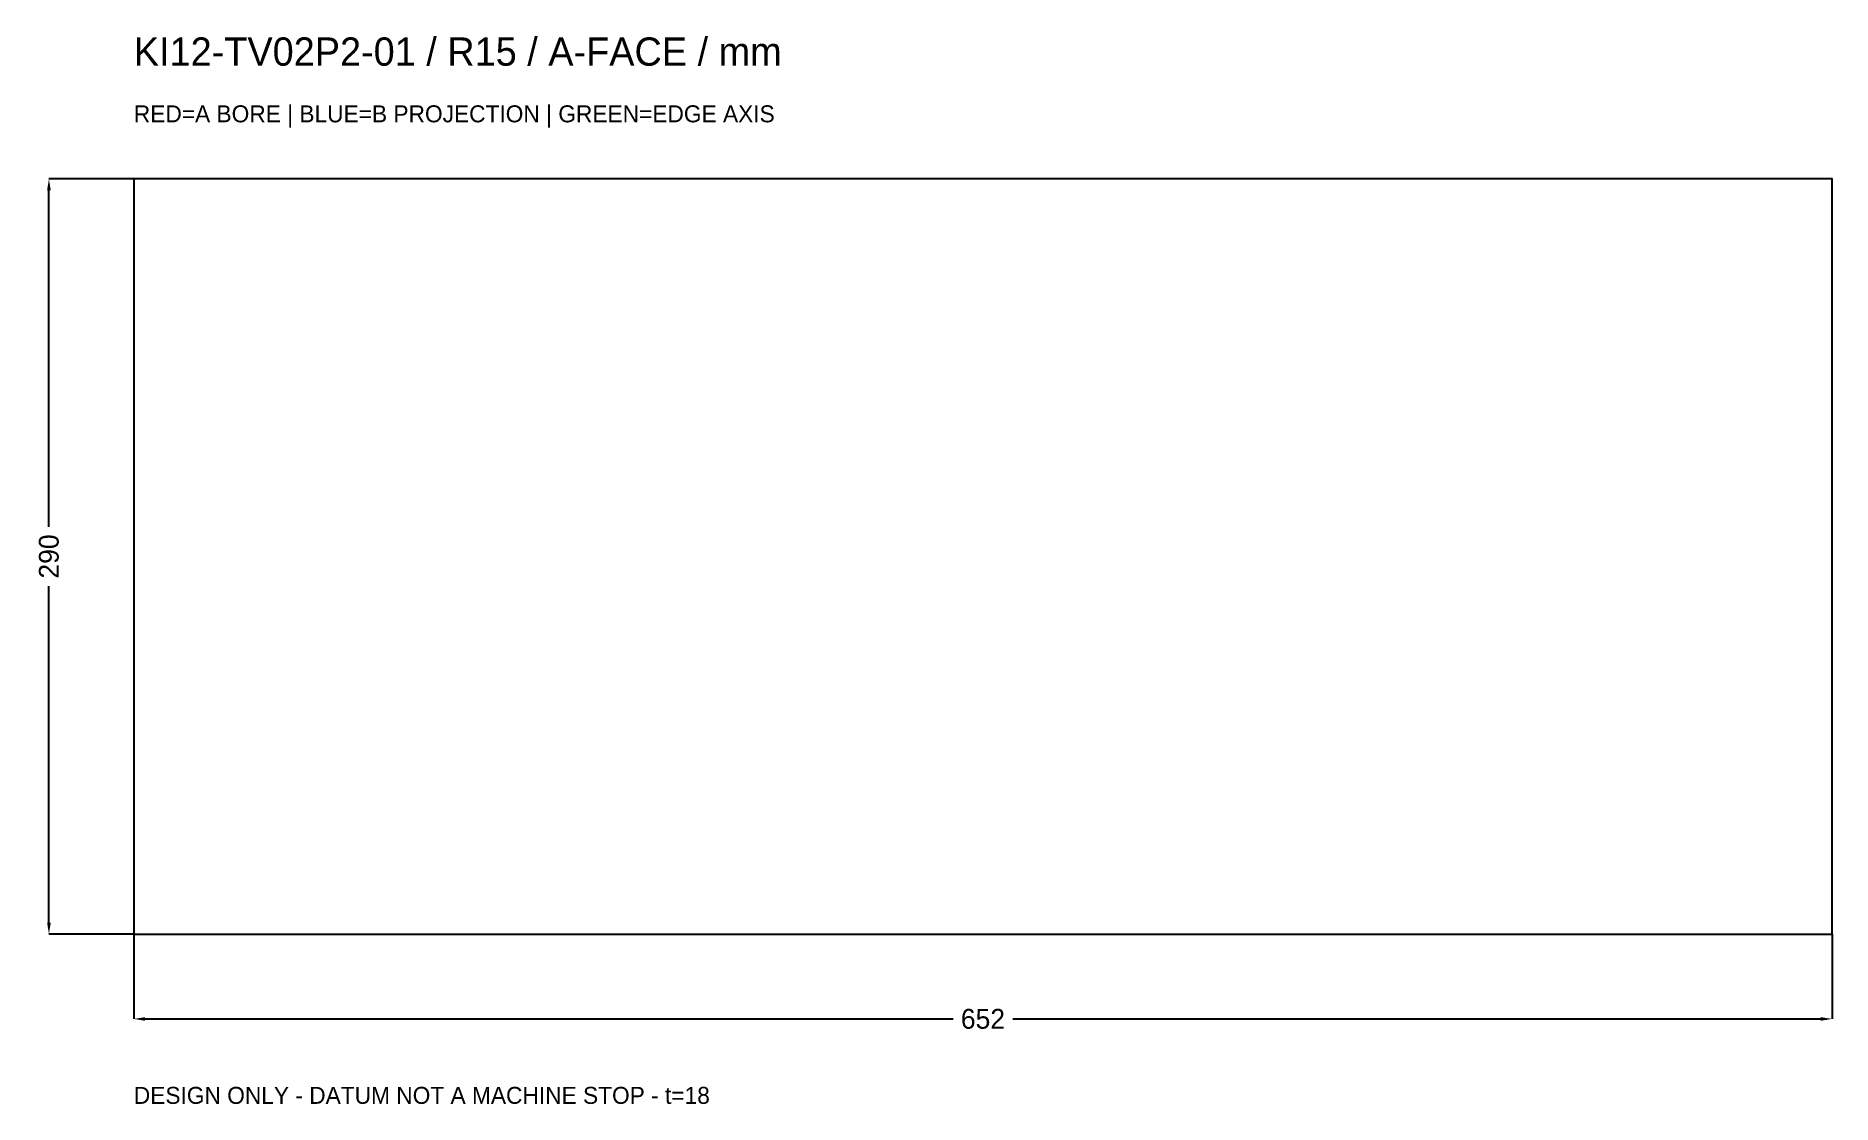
# Model space of a CAD drawing. Header units: millimetres. Extents: x -38 to 652, y -65 to 345.
import ezdxf

# ---------------------------------------------------------------- set-up
doc = ezdxf.new("R2010")
doc.units = ezdxf.units.MM
doc.layers.add('CONTOUR', color=7, linetype='Continuous')
doc.layers.add('TEXT', color=7, linetype='Continuous')
doc.dimstyles.get("Standard").update_dxf_attribs({"dimtxt": 2.5, "dimasz": 2.5, "dimexe": 1.25, "dimexo": 0.625, "dimtad": 1, "dimcen": 2.5, "dimazin": 3, "dimtfac": 1, "dimtmove": 0, "dimatfit": 3})

# ---------------------------------------------------------------- blocks, each defined once
blk = doc.blocks.new('_CLOSEDFILLED')
at = {"color": 0, "linetype": 'BYBLOCK'}
blk.add_solid([(-1, 0.16), (0, 0), (-1, -0.16)], dxfattribs=at)
blk = doc.blocks.new('*D1')
at = {"color": 2}
for p, q in [((0, 0), (0, -32.6)), ((652, 0), (652, -32.6)), ((4.35, -32.6), (314.59, -32.6)), ((337.41, -32.6), (647.65, -32.6))]:
    blk.add_line(p, q, dxfattribs=at)
at = {"layer": 'Defpoints'}
for p in [(0, 0), (652, 0), (0, -32.6)]:
    blk.add_point(p, dxfattribs=at)
at = {"color": 2, "xscale": 4.346666666666667, "yscale": 4.346666666666667, "rotation": 180}
blk.add_blockref('_CLOSEDFILLED', (0, -32.6), dxfattribs=at)
at = {"color": 2, "xscale": 4.346666666666667, "yscale": 4.346666666666667}
blk.add_blockref('_CLOSEDFILLED', (652, -32.6), dxfattribs=at)
at = {"color": 7, "insert": (326, -32.6), "char_height": 7.607, "attachment_point": 5}
blk.add_mtext('652', dxfattribs=at)
blk = doc.blocks.new('*D2')
at = {"color": 2}
for p, q in [((0, 290), (-32.6, 290)), ((-32.6, 156.41), (-32.6, 285.65)), ((-32.6, 4.35), (-32.6, 133.59)), ((0, 0), (-32.6, 0))]:
    blk.add_line(p, q, dxfattribs=at)
at = {"layer": 'Defpoints'}
for p in [(0, 290), (-32.6, 0), (0, 0)]:
    blk.add_point(p, dxfattribs=at)
at = {"color": 2, "xscale": 4.346666666666667, "yscale": 4.346666666666667}
for p, rotation in [((-32.6, 290), 90), ((-32.6, 0), 270)]:
    blk.add_blockref('_CLOSEDFILLED', p, dxfattribs=dict(at, rotation=rotation))
at = {"color": 7, "insert": (-32.6, 145), "char_height": 7.607, "attachment_point": 5, "rotation": 90}
blk.add_mtext('290', dxfattribs=at)

msp = doc.modelspace()

# ---------------------------------------------------------------- linework, layer by layer
at = {"layer": 'CONTOUR'}
msp.add_lwpolyline([(0, 0), (652, 0), (652, 290), (0, 290)], close=True, dxfattribs=at)

# ---------------------------------------------------------------- texts
at = {"layer": 'TEXT'}
for s, height, p in [('KI12-TV02P2-01 / R15 / A-FACE / mm', 10.86667, (0, 333.467)), ('RED=A BORE | BLUE=B PROJECTION | GREEN=EDGE AXIS', 6.52, (0, 311.733)), ('DESIGN ONLY - DATUM NOT A MACHINE STOP - t=18', 6.52, (0, -65.2))]:
    msp.add_text(s, height=height, dxfattribs=at).set_placement(p)

# ---------------------------------------------------------------- dimensions: what is measured, and where the dimension line sits
dim = msp.add_linear_dim(base=(-32.6, 0), p1=(0, 0), p2=(0, 290), angle=90, dimstyle='Standard', override={"dimtxt": 7.606667, "dimasz": 4.346667, "dimdec": 2, "dimclrd": 2, "dimclre": 2, "dimclrt": 7})
dim.commit()
dim.dimension.update_dxf_attribs({"geometry": '*D2', "text_midpoint": (-32.6, 145)})
dim = msp.add_linear_dim(base=(0, -32.6), p1=(0, 0), p2=(652, 0), dimstyle='Standard', override={"dimtxt": 7.606667, "dimasz": 4.346667, "dimdec": 2, "dimclrd": 2, "dimclre": 2, "dimclrt": 7})
dim.commit()
dim.dimension.update_dxf_attribs({"geometry": '*D1', "text_midpoint": (326, -32.6)})

doc.saveas('drawing.dxf')
